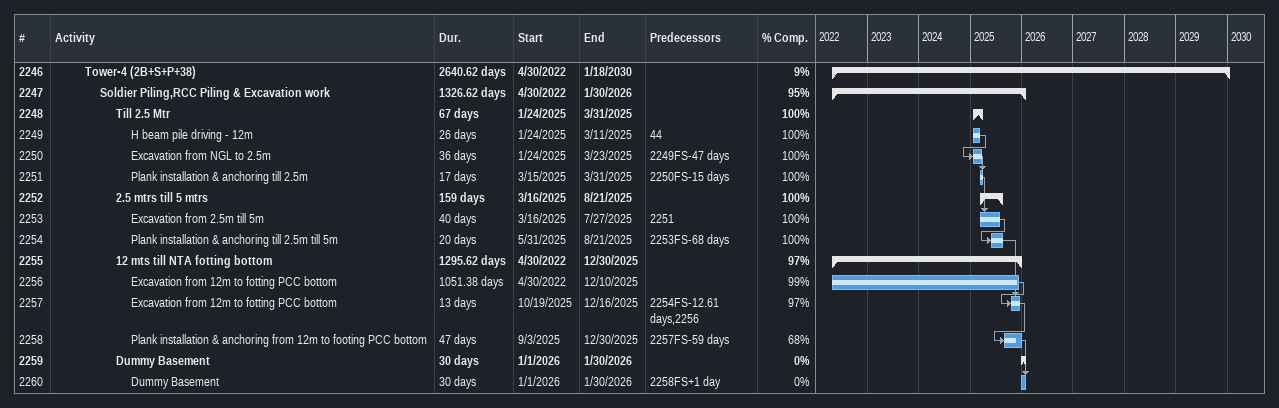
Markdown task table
| ID | Level | Task | Duration | Start | Finish | Predecessors | % complete |
|---|---|---|---|---|---|---|---|
| 2246 | 3 | **Tower-4 (2B+S+P+38)** | 2640.62d | 2022-04-30 | 2030-01-18 |  | 9 |
| 2247 | 4 | **Soldier Piling,RCC Piling & Excavation work** | 1326.62d | 2022-04-30 | 2026-01-30 |  | 95 |
| 2248 | 5 | **Till 2.5 Mtr** | 67d | 2025-01-24 | 2025-03-31 |  | 100 |
| 2249 | 6 | H beam pile driving - 12m | 26d | 2025-01-24 | 2025-03-11 | 44 | 100 |
| 2250 | 6 | Excavation from NGL to 2.5m | 36d | 2025-01-24 | 2025-03-23 | 2249FS-47d | 100 |
| 2251 | 6 | Plank installation & anchoring till 2.5m | 17d | 2025-03-15 | 2025-03-31 | 2250FS-15d | 100 |
| 2252 | 5 | **2.5 mtrs till 5 mtrs** | 159d | 2025-03-16 | 2025-08-21 |  | 100 |
| 2253 | 6 | Excavation from 2.5m till 5m | 40d | 2025-03-16 | 2025-07-27 | 2251 | 100 |
| 2254 | 6 | Plank installation & anchoring till 2.5m till 5m | 20d | 2025-05-31 | 2025-08-21 | 2253FS-68d | 100 |
| 2255 | 5 | **12 mts till NTA fotting bottom** | 1295.62d | 2022-04-30 | 2025-12-30 |  | 97 |
| 2256 | 6 | Excavation from 12m to fotting PCC bottom | 1051.38d | 2022-04-30 | 2025-12-10 |  | 99 |
| 2257 | 6 | Excavation from 12m to fotting PCC bottom | 13d | 2025-10-19 | 2025-12-16 | 2254FS-12.61d, 2256 | 97 |
| 2258 | 6 | Plank installation & anchoring from 12m to footing PCC bottom | 47d | 2025-09-03 | 2025-12-30 | 2257FS-59d | 68 |
| 2259 | 5 | **Dummy Basement** | 30d | 2026-01-01 | 2026-01-30 |  | 0 |
| 2260 | 6 | Dummy Basement | 30d | 2026-01-01 | 2026-01-30 | 2258FS+1d | 0 |
